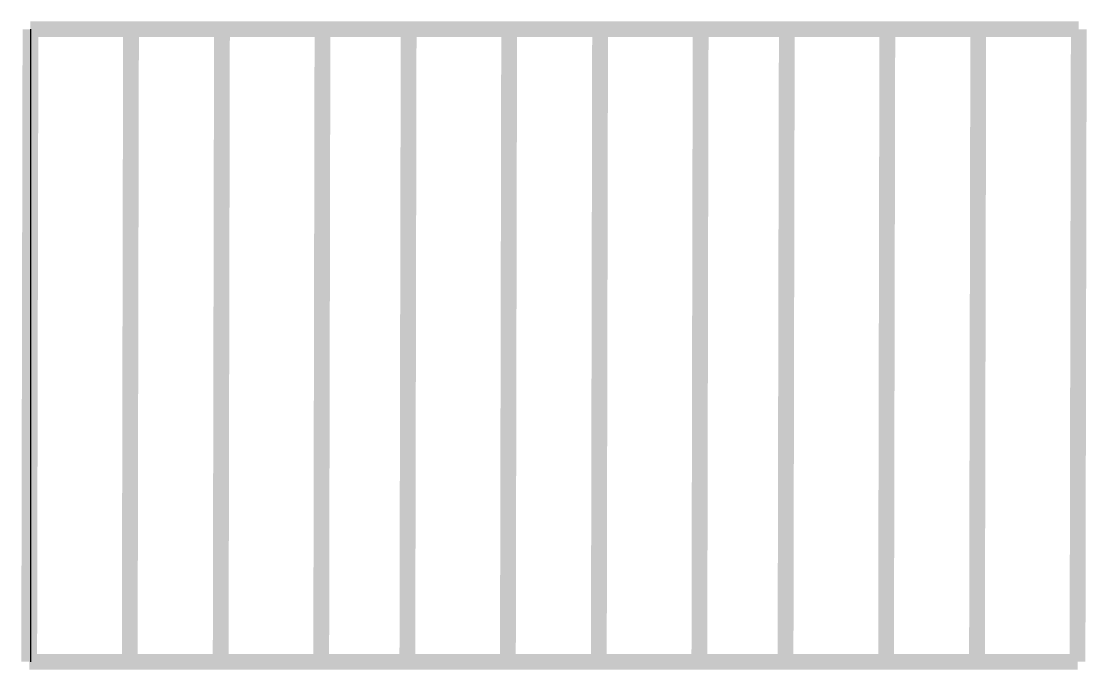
# Model space of a CAD drawing. Extents: x -0.05 to 5.35, y -0.04 to 3.24.
import ezdxf

# ---------------------------------------------------------------- set-up
doc = ezdxf.new("R2010")
doc.units = 0
doc.header["$MEASUREMENT"] = 0
doc.layers.get('0').update_dxf_attribs({"linetype": 'CONTINUOUS'})

msp = doc.modelspace()

# ---------------------------------------------------------------- linework, layer by layer
msp.add_line((0, 3.2), (0, 0))
at = {"const_width": 0.08}
for points in [[(0, 3.2), (-0.0064, 0)], [(0, 3.2), (5.3072, 3.2)], [(0.5089, 3.2), (0.5025, 0)], [(0.9694, 3.2), (0.963, 0)], [(1.4783, 3.2), (1.4719, 0)], [(1.9145, 3.2), (1.9081, 0)], [(2.4234, 3.2), (2.417, 0)], [(2.8838, 3.2), (2.8774, 0)], [(3.3928, 3.2), (3.3864, 0)], [(3.829, 3.2), (3.8226, 0)], [(4.3379, 3.2), (4.3315, 0)], [(4.7983, 3.2), (4.7919, 0)], [(5.3072, 3.2), (5.3008, 0)], [(-0.0064, 0), (5.3008, 0)]]:
    msp.add_lwpolyline(points, dxfattribs=at)

doc.saveas('drawing.dxf')
